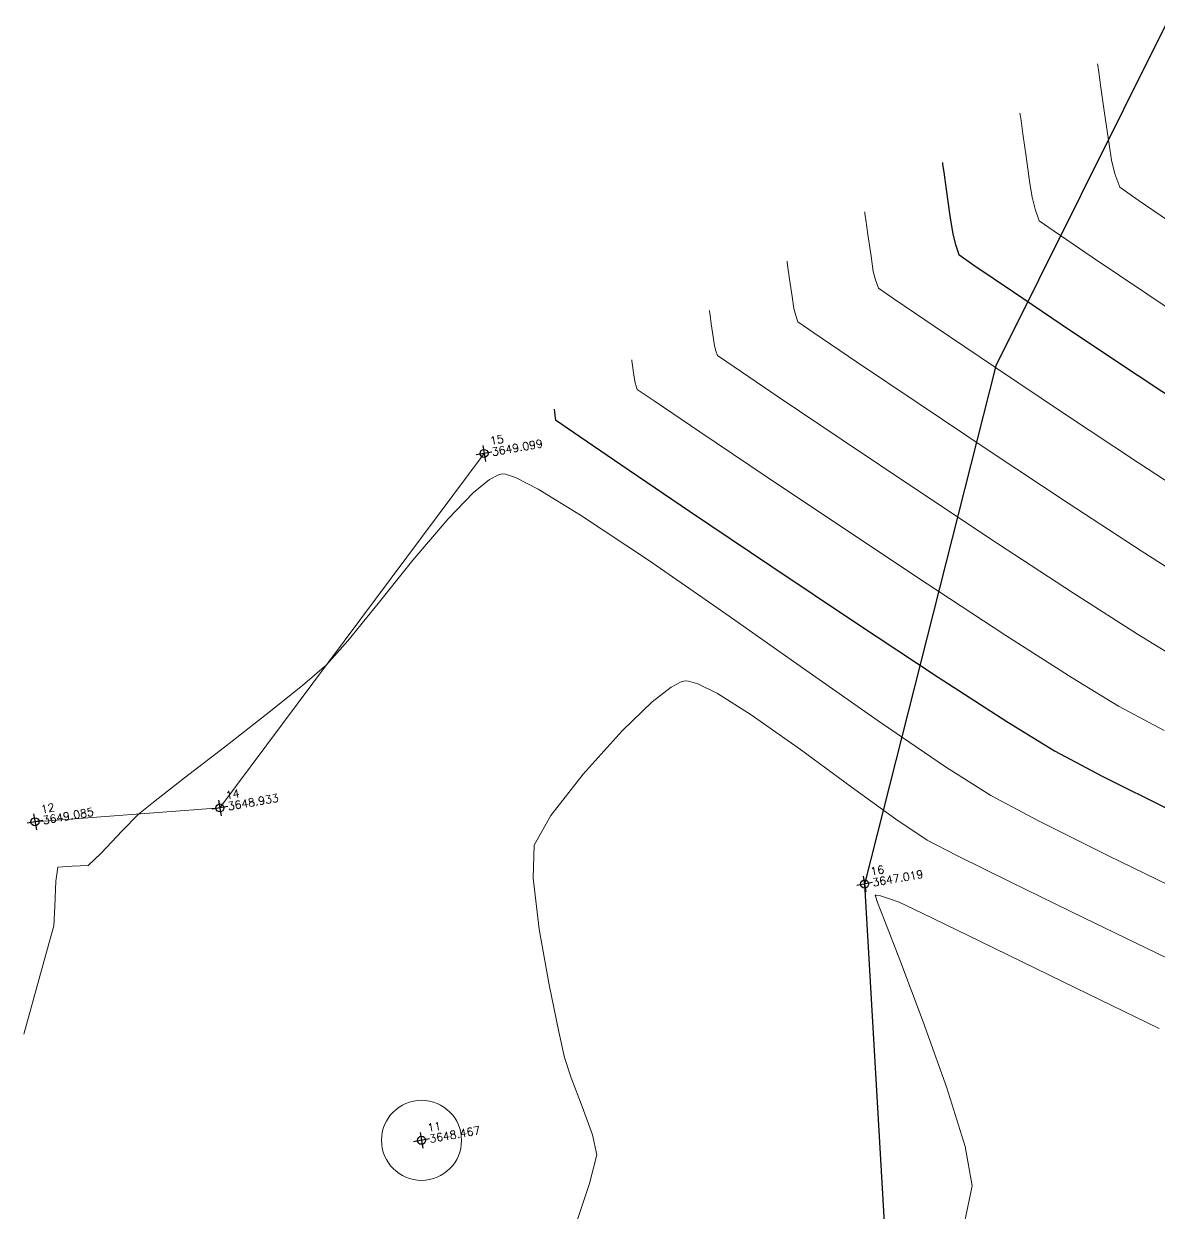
# Model space of a CAD drawing. Header units: millimetres. Extents: x 736950 to 740938, y 8500595 to 8502163.
# Drawn here: x 737664.48 to 737678.67, y 8501345.63 to 8501360.49 of the extents above; entities that cross this region are included whole.
import ezdxf

# ---------------------------------------------------------------- set-up
doc = ezdxf.new("R2010")
doc.units = ezdxf.units.MM
doc.layers.add('carretera', color=40, linetype='Continuous')
for name, color, linetype, lineweight in [('CONT-MJR', 80, 'Continuous', 30), ('CONT-MNR', 96, 'Continuous', 15), ('otros', 4, 'Continuous', 5), ('postes', 10, 'Continuous', 5)]:
    doc.layers.add(name, color=color, linetype=linetype, lineweight=lineweight)
doc.styles.add('5mm', font='arial.ttf', dxfattribs={"height": 3})

msp = doc.modelspace()

# ---------------------------------------------------------------- linework, layer by layer
at = {"linetype": 'Continuous', "extrusion": (0.9849591664230046, 0.172787269436437, 0)}
for points, elevation in [([(8246027.727062787, 0), (8246027.527062787, 0)], 2195500.993162654), ([(8246023.936062787, 0), (8246023.736062788, 0)], 2195496.976162654), ([(8246024.164062788, 0), (8246023.964062789, 0)], 2195494.669162654), ([(8246021.607062788, 0), (8246021.407062788, 0)], 2195504.748162655), ([(8246019.410062786, 0), (8246019.210062787, 0)], 2195498.740162656)]:
    msp.add_lwpolyline(points, dxfattribs=dict(at, elevation=elevation))
at = {"linetype": 'Continuous', "extrusion": (-0.172787269436437, 0.9849591664230046, 0)}
for points, elevation in [([(-2195501.093162654, 0), (-2195500.893162654, 0)], 8246027.627062787), ([(-2195497.076162655, 0), (-2195496.876162655, 0)], 8246023.836062787), ([(-2195494.769162654, 0), (-2195494.569162655, 0)], 8246024.064062788), ([(-2195504.848162655, 0), (-2195504.648162654, 0)], 8246021.507062786), ([(-2195498.840162654, 0), (-2195498.640162655, 0)], 8246019.310062786)]:
    msp.add_lwpolyline(points, dxfattribs=dict(at, elevation=elevation))
at = {"linetype": 'Continuous'}
for centre in [(737670.2307287662, 8501355.119506389), (737666.929184333, 8501350.69143973), (737664.6174880385, 8501350.517390188), (737674.9867085249, 8501349.740372488), (737669.448687484, 8501346.538311284)]:
    msp.add_circle(centre, 0.05, dxfattribs=at)
at = {"layer": 'carretera'}
for p, q in [((737678.7542440363, 8501360.487304518), (737676.6263025561, 8501356.213868659)), ((737676.6263025561, 8501356.213868659), (737674.9867085249, 8501349.740372488)), ((737674.9867085249, 8501349.740372488), (737676.2698655571, 8501327.430527015))]:
    msp.add_line(p, q, dxfattribs=at)
at = {"layer": 'CONT-MJR'}
for points, elevation in [([(737675.9582162896, 8501358.755716307), (737675.9617592621, 8501358.730816564)], 3655), ([(737675.9617592621, 8501358.730816564), (737675.9752773998, 8501358.635094848)], 3655), ([(737675.9752773998, 8501358.635094848), (737676.0063087018, 8501358.4153588)], 3655), ([(737676.0063087018, 8501358.4153588), (737676.0528442132, 8501358.088450085)], 3655), ([(737676.1209750348, 8501357.728058962), (737676.164237271, 8501357.605038252)], 3655), ([(737671.105235851, 8501355.674704688), (737671.1058300246, 8501355.669844497)], 3650), ([(737671.1058300246, 8501355.669844497), (737671.1088711991, 8501355.644328455)], 3650), ([(737671.1088711991, 8501355.644328455), (737671.116062541, 8501355.587757545)], 3650), ([(737671.116062541, 8501355.587757545), (737671.1249525866, 8501355.537513938)], 3650), ([(737674.8863863873, 8501352.997847484), (737675.9048266568, 8501352.32548859)], 3650), ([(737675.9048266568, 8501352.32548859), (737676.7652966002, 8501351.770030914)], 3650), ([(737676.7652966002, 8501351.770030914), (737677.3620727195, 8501351.405064348)], 3650)]:
    msp.add_lwpolyline(points, dxfattribs=dict(at, elevation=elevation))
at = {"layer": 'CONT-MJR', "extrusion": (0.9890507251537334, 0.1475759569607271, 0), "elevation": 1984195.090362954}
msp.add_lwpolyline([(8299411.132747626, 3655.000000000013), (8299410.898938143, 3655.000000000013)], dxfattribs=at)
at = {"layer": 'CONT-MJR', "extrusion": (0.9677324274188428, 0.2519800565958231, 0), "elevation": 2856045.704657721}
msp.add_lwpolyline([(8041160.01326548, 3655.000000000003), (8041159.87981776, 3655.000000000003)], dxfattribs=at)
at = {"layer": 'CONT-MJR', "extrusion": (-0.5721098261796675, -0.820177021617084, 0), "elevation": -7394649.94230069}
msp.add_lwpolyline([(-4258685.182407587, 3655), (-4258684.951361236, 3655)], dxfattribs=at)
at = {"layer": 'CONT-MJR', "extrusion": (0.5615431980932264, 0.8274474223026086, 0), "elevation": 7448663.465821126}
msp.add_lwpolyline([(4163491.066047799, 3655), (4163490.468149863, 3655)], dxfattribs=at)
at = {"layer": 'CONT-MJR', "extrusion": (-0.5581531609490893, -0.8297379399078604, 0), "elevation": -7465635.222095547}
msp.add_lwpolyline([(-4132980.889871094, 3655), (-4132980.030794071, 3655)], dxfattribs=at)
at = {"layer": 'CONT-MJR', "extrusion": (0.5553448687419027, 0.8316201517291648, 0), "elevation": 7479564.961946888}
msp.add_lwpolyline([(4107717.271715845, 3655.000000000013), (4107716.257144467, 3655.000000000013)], dxfattribs=at)
at = {"layer": 'CONT-MJR', "extrusion": (-0.5520234662246462, -0.8338285751503886, 0), "elevation": -7495889.428946096}
msp.add_lwpolyline([(-4077850.72534622, 3655.00000000001), (-4077849.660958734, 3655.00000000001)], dxfattribs=at)
at = {"layer": 'CONT-MJR', "extrusion": (-0.5667538365986063, -0.8238871820223691, 0), "elevation": -7422235.797387517}
msp.add_lwpolyline([(-4210418.082778382, 3650.00000000001), (-4210417.812790651, 3650.00000000001)], dxfattribs=at)
at = {"layer": 'CONT-MJR', "extrusion": (-0.5630396297055517, -0.8264298974389994, 0), "elevation": -7441112.460782639}
msp.add_lwpolyline([(-4176966.331713822, 3650.000000000004), (-4176965.61406482, 3650.000000000004)], dxfattribs=at)
at = {"layer": 'CONT-MJR', "extrusion": (-0.5610401921395857, -0.8277885616532622, 0), "elevation": -7451188.018578147}
msp.add_lwpolyline([(-4158965.437087936, 3650.000000000006), (-4158964.400578979, 3650.000000000006)], dxfattribs=at)
at = {"layer": 'CONT-MJR', "extrusion": (-0.5587863339759158, -0.8293116621402091, 0), "elevation": -7462473.825743838}
msp.add_lwpolyline([(-4138680.003766161, 3650.00000000001), (-4138678.777194205, 3650.00000000001)], dxfattribs=at)
at = {"layer": 'CONT-MJR', "extrusion": (0.5557097821668803, 0.8313763516025932, 0), "elevation": 7477756.989459968}
msp.add_lwpolyline([(4111000.854693682, 3650), (4110999.566844809, 3650)], dxfattribs=at)
at = {"layer": 'CONT-MJR', "extrusion": (0.4701858668433258, 0.8825674198727204, 0), "elevation": 7849861.244935837}
msp.add_lwpolyline([(3346165.273586874, 3650.00000000001), (3346164.602403674, 3650.00000000001)], dxfattribs=at)
at = {"layer": 'CONT-MJR', "extrusion": (0.4478163024891179, 0.8941255835871015, 0), "elevation": 7931619.718147045}
msp.add_lwpolyline([(3147466.879543879, 3650), (3147465.924571539, 3650)], dxfattribs=at)
at = {"layer": 'CONT-MNR'}
for points, elevation in [([(737677.8994084655, 8501359.988120953), (737677.9026435479, 8501359.96537137)], 3657), ([(737677.9026435479, 8501359.96537137), (737677.9141235198, 8501359.883802928)], 3657), ([(737677.9141235198, 8501359.883802928), (737677.9409549704, 8501359.692681095)], 3657), ([(737677.9409549704, 8501359.692681095), (737677.9865152177, 8501359.369414156)], 3657), ([(737676.9288123779, 8501359.371918628), (737676.9316442867, 8501359.352020212)], 3656), ([(737677.9865152177, 8501359.369414156), (737678.0417132324, 8501358.98376529)], 3657), ([(737676.9316442867, 8501359.352020212), (737676.9417155607, 8501359.280576965)], 3656), ([(737676.9417155607, 8501359.280576965), (737676.9652670408, 8501359.113124447)], 3656), ([(737678.0417132324, 8501358.98376529), (737678.0723073852, 8501358.78507533)], 3657), ([(737677.005224798, 8501358.83003701), (737677.0534779116, 8501358.493013002)], 3656), ([(737674.9876202021, 8501358.139513982), (737674.9905768577, 8501358.118770638)], 3654), ([(737674.9905768577, 8501358.118770638), (737675.001898743, 8501358.038845997)], 3654), ([(737675.001898743, 8501358.038845997), (737675.0278887037, 8501357.85537228)], 3654), ([(737677.169746251, 8501358.02624345), (737677.3540607396, 8501357.896113792)], 3656), ([(737675.0278887037, 8501357.85537228), (737675.0667152436, 8501357.583068188)], 3654), ([(737674.0170241143, 8501357.52331166), (737674.0193887047, 8501357.506750502)], 3653), ([(737674.0193887047, 8501357.506750502), (737674.0284757469, 8501357.442796037)], 3653), ([(737674.0284757469, 8501357.442796037), (737674.0493356854, 8501357.295982432)], 3653), ([(737675.1587282899, 8501357.183833059), (737675.3537560978, 8501357.049134698)], 3654), ([(737674.0803809969, 8501357.078607075), (737674.1023903573, 8501356.929325964)], 3653), ([(737678.5142704538, 8501357.111966295), (737679.3234827555, 8501356.571952116)], 3656), ([(737673.0464280263, 8501356.907109337), (737673.0481948041, 8501356.894756144)], 3652), ([(737673.0481948041, 8501356.894756144), (737673.0550084102, 8501356.846944965)], 3652), ([(737674.1256992582, 8501356.844639422), (737674.1532193093, 8501356.762627862)], 3653), ([(737673.070649648, 8501356.737189246), (737673.093841473, 8501356.575066745)], 3652), ([(737673.093841473, 8501356.575066745), (737673.1099111005, 8501356.465388622)], 3652), ([(737674.3541204912, 8501356.624954788), (737674.8868824408, 8501356.264589464)], 3653), ([(737673.1099111005, 8501356.465388622), (737673.1276462822, 8501356.40266598)], 3652), ([(737673.1276462822, 8501356.40266598), (737673.1477103288, 8501356.341422668)], 3652), ([(737672.0758319387, 8501356.290907014), (737672.0777624982, 8501356.2774183)], 3651), ([(737672.0777624982, 8501356.2774183), (737672.0860903965, 8501356.21913778)], 3651), ([(737673.1477103288, 8501356.341422668), (737673.3548293601, 8501356.20031464)], 3652), ([(737672.1033624233, 8501356.098456103), (737672.1174318434, 8501356.00145128)], 3651), ([(737673.3548293601, 8501356.20031464), (737673.906850272, 8501355.827315362)], 3652), ([(737672.1174318434, 8501356.00145128), (737672.1422013482, 8501355.920217471)], 3651), ([(737672.3558827052, 8501355.775214251), (737672.9273242713, 8501355.389364995)], 3651), ([(737676.5694205377, 8501355.13681822), (737677.5299126309, 8501354.49993038)], 3653), ([(737670.300322714, 8501354.793439263), (737670.4105043581, 8501354.85186259)], 3649), ([(737670.4570950875, 8501354.863480331), (737670.4973435682, 8501354.861067226)], 3649), ([(737670.4973435682, 8501354.861067226), (737670.6212635245, 8501354.819400024)], 3649), ([(737670.6212635245, 8501354.819400024), (737670.90511086, 8501354.673619509)], 3649), ([(737674.7356286985, 8501354.177056639), (737675.7685618927, 8501353.49156167)], 3651), ([(737678.4436973842, 8501353.901386445), (737679.2161327715, 8501353.406445455)], 3653), ([(737672.2841047158, 8501353.784886438), (737673.2520548882, 8501353.115233788)], 3649), ([(737668.2617355984, 8501352.478671718), (737668.529283125, 8501352.777142398)], 3649), ([(737672.5691704536, 8501352.198690189), (737672.6940119271, 8501352.264582096)], 3648), ([(737677.5821660775, 8501352.314300476), (737678.1589074014, 8501351.963498382)], 3651), ([(737667.5053841879, 8501351.85848602), (737667.9606053125, 8501352.222482907)], 3649), ([(737678.1589074014, 8501351.963498382), (737678.7317631956, 8501351.65902204)], 3651), ([(737671.4684847853, 8501351.113653691), (737671.9546541708, 8501351.654458731)], 3648), ([(737671.0662949479, 8501350.594478112), (737671.4684847853, 8501351.113653691)], 3648), ([(737665.7074217296, 8501350.40580237), (737665.9102127881, 8501350.61472051)], 3649), ([(737670.8569116006, 8501350.227831723), (737671.0662949479, 8501350.594478112)], 3648), ([(737675.376651997, 8501350.54882021), (737675.7684033556, 8501350.288196282)], 3648), ([(737665.4439729897, 8501350.124898542), (737665.7074217296, 8501350.40580237)], 3649), ([(737670.8421265949, 8501349.81475203), (737670.8569116006, 8501350.227831723)], 3648), ([(737678.0355462685, 8501350.093488427), (737679.0882941446, 8501349.580804488)], 3649), ([(737664.902510189, 8501349.952675616), (737665.0842886531, 8501349.964951051)], 3649), ([(737664.8666231103, 8501349.458579276), (737664.8782094305, 8501349.775367657)], 3649), ([(737675.1201790554, 8501349.6003395), (737675.1316697053, 8501349.602933267)], 3647), ([(737675.1224426173, 8501349.588828491), (737675.1201790554, 8501349.6003395)], 3647), ([(737675.1497599869, 8501349.511516636), (737675.1224426173, 8501349.588828491)], 3647), ([(737675.1837991839, 8501349.593079517), (737675.2988437953, 8501349.556601096)], 3647), ([(737664.8516313316, 8501349.21941745), (737664.8666231103, 8501349.458579276)], 3649), ([(737675.420167855, 8501349.51199583), (737675.706315008, 8501349.374461064)], 3647), ([(737675.706315008, 8501349.374461064), (737676.4357805605, 8501349.020995624)], 3647), ([(737664.7529156976, 8501348.858220227), (737664.8516313316, 8501349.21941745)], 3649), ([(737676.4357805605, 8501349.020995624), (737677.4696388681, 8501348.519207032)], 3647), ([(737664.477450323, 8501347.864222776), (737664.7529156976, 8501348.858220227)], 3649), ([(737671.1632370483, 8501347.892439952), (737671.0424853086, 8501348.482943553)], 3648), ([(737671.4570937648, 8501346.962316219), (737671.3201013994, 8501347.318730712)], 3648), ([(737671.5842763733, 8501346.606806895), (737671.4570937648, 8501346.962316219)], 3648), ([(737676.3328608716, 8501345.969484698), (737676.2421059666, 8501346.460925166)], 3647), ([(737671.3251249138, 8501345.324886564), (737671.5472287519, 8501345.997424968)], 3648)]:
    msp.add_lwpolyline(points, dxfattribs=dict(at, elevation=elevation))
at = {"layer": 'CONT-MNR', "extrusion": (0.9901847783248751, 0.1397644617695012, 0), "elevation": 1918624.383083396}
msp.add_lwpolyline([(8314815.364878989, 3656.00000000001), (8314815.078985444, 3656.00000000001)], dxfattribs=at)
at = {"layer": 'CONT-MNR', "extrusion": (0.9703679149387681, 0.2416321784394373, 0), "elevation": 2770020.975853969}
msp.add_lwpolyline([(8071199.038821295, 3657.000000000013), (8071198.859518703, 3657.000000000013)], dxfattribs=at)
at = {"layer": 'CONT-MNR', "extrusion": (0.9884511593877708, 0.1515397819220143, 0), "elevation": 2017451.750836051}
msp.add_lwpolyline([(8291390.238976858, 3656), (8291390.065093694, 3656)], dxfattribs=at)
at = {"layer": 'CONT-MNR', "extrusion": (0.9395753841359421, 0.3423420767679556, 0), "elevation": 3603476.961132506}
msp.add_lwpolyline([(7735129.024596427, 3657), (7735128.850435623, 3657)], dxfattribs=at)
at = {"layer": 'CONT-MNR', "extrusion": (0.9694443181182221, 0.2453114633854182, 0), "elevation": 2800617.504167582}
msp.add_lwpolyline([(8060632.876755768, 3656), (8060632.720343566, 3656)], dxfattribs=at)
at = {"layer": 'CONT-MNR', "extrusion": (0.5781316704861721, 0.8159434855312395, 0), "elevation": 7363103.159103191}
msp.add_lwpolyline([(4313000.859107133, 3657.000000000003), (4313000.578470457, 3657.000000000003)], dxfattribs=at)
at = {"layer": 'CONT-MNR', "extrusion": (0.9409413322385416, 0.3385696520439457, 0), "elevation": 3572412.767709248}
msp.add_lwpolyline([(7749524.19662209, 3656.00000000001), (7749524.044368587, 3656.00000000001)], dxfattribs=at)
at = {"layer": 'CONT-MNR', "extrusion": (0.5619270279501973, 0.8271868079575848, 0), "elevation": 7446732.856518425}
msp.add_lwpolyline([(4166945.15024268, 3657.000000000003), (4166944.452105706, 3657.000000000003)], dxfattribs=at)
at = {"layer": 'CONT-MNR', "extrusion": (0.5624408163780252, 0.8268375463608438, 0), "elevation": 7444141.756799619}
msp.add_lwpolyline([(4171571.341974474, 3656), (4171570.766341178, 3656)], dxfattribs=at)
at = {"layer": 'CONT-MNR', "extrusion": (0.9891769064148493, 0.1467278017812184, 0), "elevation": 1977076.650752441}
msp.add_lwpolyline([(8301109.153377878, 3654), (8301108.961496241, 3654)], dxfattribs=at)
at = {"layer": 'CONT-MNR', "extrusion": (-0.5582361065973415, -0.8296821375026954, 0), "elevation": -7465222.922056792}
msp.add_lwpolyline([(-4133726.633186805, 3656.000000000004), (-4133725.808467963, 3656.000000000004)], dxfattribs=at)
at = {"layer": 'CONT-MNR', "extrusion": (0.9899547916947913, 0.1413842650386612, 0), "elevation": 1932222.112972299}
msp.add_lwpolyline([(8311663.887763862, 3653.000000000003), (8311663.668182768, 3653.000000000003)], dxfattribs=at)
at = {"layer": 'CONT-MNR', "extrusion": (0.9659667432544666, 0.2586662925979333, 0), "elevation": 2911584.207936584}
msp.add_lwpolyline([(8021216.832481096, 3654.000000000013), (8021216.721891133, 3654.000000000013)], dxfattribs=at)
at = {"layer": 'CONT-MNR', "extrusion": (0.9457357578011297, 0.3249367267889594, 0), "elevation": 3460048.951829489}
msp.add_lwpolyline([(7800339.835570959, 3654.00000000001), (7800339.727079741, 3654.00000000001)], dxfattribs=at)
at = {"layer": 'CONT-MNR', "extrusion": (-0.5608271655255224, -0.8279329021174411, 0), "elevation": -7452261.591351722}
msp.add_lwpolyline([(-4157046.280530836, 3654), (-4157045.660112585, 3654)], dxfattribs=at)
at = {"layer": 'CONT-MNR', "extrusion": (0.9899976130357985, 0.1410841103151638, 0), "elevation": 1929700.930882109}
msp.add_lwpolyline([(8312249.039371727, 3652.00000000001), (8312248.928507097, 3652.00000000001)], dxfattribs=at)
at = {"layer": 'CONT-MNR', "extrusion": (0.9641468586048594, 0.2653692428341713, 0), "elevation": 2967224.81989209}
msp.add_lwpolyline([(8000800.559278578, 3653), (8000800.471442845, 3653)], dxfattribs=at)
at = {"layer": 'CONT-MNR', "extrusion": (-0.565283305297252, -0.8248968327931765, 0), "elevation": -7429737.151500741}
msp.add_lwpolyline([(-4197169.977665425, 3653), (-4197169.734118387, 3653)], dxfattribs=at)
at = {"layer": 'CONT-MNR', "extrusion": (0.5580873728572882, 0.8297821908532685, 0), "elevation": 7465961.975605387}
msp.add_lwpolyline([(4132389.529680314, 3654), (4132388.636211872, 3654)], dxfattribs=at)
at = {"layer": 'CONT-MNR', "extrusion": (-0.5580368485464356, -0.8298161698016993, 0), "elevation": -7466212.662729038}
msp.add_lwpolyline([(-4131935.509070314, 3653.000000000013), (-4131934.581177221, 3653.000000000013)], dxfattribs=at)
at = {"layer": 'CONT-MNR', "extrusion": (0.9899129573846279, 0.1416768746197487, 0), "elevation": 1934676.735478438}
msp.add_lwpolyline([(8311091.601015366, 3651.00000000001), (8311091.479103967, 3651.00000000001)], dxfattribs=at)
at = {"layer": 'CONT-MNR', "extrusion": (-0.5555513462202403, -0.8314822317481467, 0), "elevation": -7478543.861282202}
msp.add_lwpolyline([(-4109574.890029003, 3654), (-4109573.833859269, 3654)], dxfattribs=at)
at = {"layer": 'CONT-MNR', "extrusion": (-0.5615150931080849, -0.8274664949179628, 0), "elevation": -7448801.226963861}
msp.add_lwpolyline([(-4163240.679179909, 3651.000000000013), (-4163240.42094425, 3651.000000000013)], dxfattribs=at)
at = {"layer": 'CONT-MNR', "extrusion": (0.5579999498829512, 0.8298409823156627, 0), "elevation": 7466395.473806778}
msp.add_lwpolyline([(4131604.086089849, 3652), (4131603.12373888, 3652)], dxfattribs=at)
at = {"layer": 'CONT-MNR', "extrusion": (0.5557096354280284, 0.8313764496859699, 0), "elevation": 7477760.428624013}
msp.add_lwpolyline([(4110999.134070532, 3653.000000000013), (4110998.036424085, 3653.000000000013)], dxfattribs=at)
at = {"layer": 'CONT-MNR', "extrusion": (0.5523679895317293, 0.8336003863606803, 0), "elevation": 7494202.756330415}
msp.add_lwpolyline([(4080948.471626677, 3654.00000000001), (4080947.363096498, 3654.00000000001)], dxfattribs=at)
at = {"layer": 'CONT-MNR', "extrusion": (-0.5579752729545034, -0.8298575749918462, 0), "elevation": -7466517.420537214}
msp.add_lwpolyline([(-4131382.627257722, 3651.00000000001), (-4131381.630415649, 3651.00000000001)], dxfattribs=at)
at = {"layer": 'CONT-MNR', "extrusion": (-0.5558250703461483, -0.8312992789451338, 0), "elevation": -7477188.617950893}
msp.add_lwpolyline([(-4112037.95154626, 3652), (-4112036.812544778, 3652)], dxfattribs=at)
at = {"layer": 'CONT-MNR', "extrusion": (-0.5476211321227562, -0.8367264162512087, 0), "elevation": -7517276.591950297}
msp.add_lwpolyline([(-4038286.63834934, 3654.000000000013), (-4038285.587780563, 3654.000000000013)], dxfattribs=at)
at = {"layer": 'CONT-MNR', "extrusion": (0.6311324456226605, -0.7756750840927918, 0), "elevation": -6128721.433597786}
msp.add_lwpolyline([(5937673.054500059, 3649.000000000013), (5937673.31412483, 3649.000000000013)], dxfattribs=at)
at = {"layer": 'CONT-MNR', "extrusion": (0.2419486963757184, -0.9702890436988817, 0), "elevation": -8070293.07518214}
msp.add_lwpolyline([(2772645.241008779, 3649.00000000001), (2772645.289026151, 3649.00000000001)], dxfattribs=at)
at = {"layer": 'CONT-MNR', "extrusion": (-0.5559021984754328, -0.8312477041954346, 0), "elevation": -7476806.149526384}
msp.add_lwpolyline([(-4112732.226844583, 3651.000000000013), (-4112731.046609765, 3651.000000000013)], dxfattribs=at)
at = {"layer": 'CONT-MNR', "extrusion": (0.7177889660507507, -0.6962607271818471, 0), "elevation": -5389667.898819845}
msp.add_lwpolyline([(6615788.812330956, 3649.00000000001), (6615789.26910523, 3649.00000000001)], dxfattribs=at)
at = {"layer": 'CONT-MNR', "extrusion": (0.5216931594524381, 0.853133194396123, 0), "elevation": 7637625.734522847}
msp.add_lwpolyline([(3805767.043616005, 3649), (3805766.420403406, 3649)], dxfattribs=at)
at = {"layer": 'CONT-MNR', "extrusion": (0.5528241852493676, 0.8332979180361444, 0), "elevation": 7491966.07782416}
msp.add_lwpolyline([(4085050.876656256, 3652.000000000006), (4085049.680470106, 3652.000000000006)], dxfattribs=at)
at = {"layer": 'CONT-MNR', "extrusion": (-0.5479348992886717, -0.8365209777055883, 0), "elevation": -7515760.64116376}
msp.add_lwpolyline([(-4041106.093182693, 3653), (-4041105.000819468, 3653)], dxfattribs=at)
at = {"layer": 'CONT-MNR', "extrusion": (0.5538383936179802, 0.832624185184802, 0), "elevation": 7486984.000953868}
msp.add_lwpolyline([(4094173.356952129, 3649.000000000003), (4094172.339313542, 3649.000000000003)], dxfattribs=at)
at = {"layer": 'CONT-MNR', "extrusion": (0.7612721138736404, -0.6484325474853642, 0), "elevation": -4950987.393486449}
msp.add_lwpolyline([(6950172.378581226, 3649.000000000003), (6950173.055289389, 3649.000000000003)], dxfattribs=at)
at = {"layer": 'CONT-MNR', "extrusion": (0.5481634976030596, 0.836371197433042, 0), "elevation": 7514655.033460332}
msp.add_lwpolyline([(4043160.438477066, 3652.000000000003), (4043159.304550847, 3652.000000000003)], dxfattribs=at)
at = {"layer": 'CONT-MNR', "extrusion": (-0.7792524783972905, 0.6267101203201368, 0), "elevation": 4753053.791383218}
msp.add_lwpolyline([(-7087005.156026655, 3649), (-7087005.850052116, 3649)], dxfattribs=at)
at = {"layer": 'CONT-MNR', "extrusion": (0.5483161341609244, 0.8362711384585859, 0), "elevation": 7513916.088509206}
msp.add_lwpolyline([(4044532.32684001, 3651.000000000013), (4044531.151582338, 3651.000000000013)], dxfattribs=at)
at = {"layer": 'CONT-MNR', "extrusion": (-0.5397318585017653, -0.8418369918922728, 0), "elevation": -7554901.852355072}
msp.add_lwpolyline([(-3967446.966900596, 3652.00000000001), (-3967446.014622999, 3652.00000000001)], dxfattribs=at)
at = {"layer": 'CONT-MNR', "extrusion": (0.7784355208424255, -0.6277245732730095, 0), "elevation": -4762280.658473449}
msp.add_lwpolyline([(7080807.639701223, 3649), (7080808.241667073, 3649)], dxfattribs=at)
at = {"layer": 'CONT-MNR', "extrusion": (0.574525843656105, 0.8184864415317096, 0), "elevation": 7382054.606971603}
msp.add_lwpolyline([(4280471.515660622, 3649.000000000006), (4280470.293478946, 3649.000000000006)], dxfattribs=at)
at = {"layer": 'CONT-MNR', "extrusion": (-0.5398840499785275, -0.8417393970694154, 0), "elevation": -7554183.531952154}
msp.add_lwpolyline([(-3968813.221463086, 3651), (-3968812.23449477, 3651)], dxfattribs=at)
at = {"layer": 'CONT-MNR', "extrusion": (-0.5195693450954214, -0.8544282858362747, 0), "elevation": -7647071.434530202}
msp.add_lwpolyline([(-3786749.048043484, 3652.000000000009), (-3786748.396593533, 3652.000000000009)], dxfattribs=at)
at = {"layer": 'CONT-MNR', "extrusion": (0.6479832538918417, -0.7616545822587435, 0), "elevation": -5997097.390244871}
msp.add_lwpolyline([(6070582.057985613, 3649), (6070582.453348938, 3649)], dxfattribs=at)
at = {"layer": 'CONT-MNR', "extrusion": (-0.573485676343317, -0.8192155876379844, 0), "elevation": -7387486.03033682}
msp.add_lwpolyline([(-4271089.592275554, 3649), (-4271088.439371004, 3649)], dxfattribs=at)
at = {"layer": 'CONT-MNR', "extrusion": (0.2493856359211211, -0.9684042568040572, 0), "elevation": -8048780.747714312}
msp.add_lwpolyline([(2834480.51770154, 3648.00000000001), (2834480.568932097, 3648.00000000001)], dxfattribs=at)
at = {"layer": 'CONT-MNR', "extrusion": (-0.02685443420111538, -0.9996393546493345, 0), "elevation": -8518096.08834066}
msp.add_lwpolyline([(509107.7000256977, 3648), (509107.7430716211, 3648)], dxfattribs=at)
at = {"layer": 'CONT-MNR', "extrusion": (-0.283769710333134, -0.9588924608617221, 0), "elevation": -8361211.797769518}
msp.add_lwpolyline([(-1705077.399152266, 3648.000000000003), (-1705077.276574006, 3648.000000000003)], dxfattribs=at)
at = {"layer": 'CONT-MNR', "extrusion": (0.4493323090891153, 0.8933646937329925, 0), "elevation": 7926268.210864723}
msp.add_lwpolyline([(3160921.304886377, 3648.000000000004), (3160921.031581917, 3648.000000000004)], dxfattribs=at)
at = {"layer": 'CONT-MNR', "extrusion": (0.6111952062425592, -0.7914798922689795, 0), "elevation": -6277787.384306356}
msp.add_lwpolyline([(5779838.414981045, 3648.000000000006), (5779838.715995899, 3648.000000000006)], dxfattribs=at)
at = {"layer": 'CONT-MNR', "extrusion": (-0.5334352992921694, -0.8458408724275942, 0), "elevation": -7584291.989494534}
msp.add_lwpolyline([(-3910967.212410577, 3648), (-3910966.713690576, 3648)], dxfattribs=at)
at = {"layer": 'CONT-MNR', "extrusion": (0.6915664846386032, -0.7223128112698851, 0), "elevation": -5630486.012629305}
msp.add_lwpolyline([(6412079.781711802, 3648), (6412080.302634417, 3648)], dxfattribs=at)
at = {"layer": 'CONT-MNR', "extrusion": (-0.6159008436589248, 0.7878236800072873, 0), "elevation": 6243236.267283349}
msp.add_lwpolyline([(-5817141.049305247, 3649), (-5817141.710596473, 3649)], dxfattribs=at)
at = {"layer": 'CONT-MNR', "extrusion": (0.5750200654030002, 0.8181393062210918, 0), "elevation": 7379467.211188118}
msp.add_lwpolyline([(4284928.155349408, 3648), (4284927.401223555, 3648)], dxfattribs=at)
at = {"layer": 'CONT-MNR', "extrusion": (0.5640037490892963, 0.8257722270779141, 0), "elevation": 7436231.745972116}
msp.add_lwpolyline([(4185642.570209131, 3649), (4185641.60097708, 3649)], dxfattribs=at)
at = {"layer": 'CONT-MNR', "extrusion": (-0.6123736459607805, 0.7905684775733856, 0), "elevation": 6269172.653344523}
msp.add_lwpolyline([(-5789179.218134308, 3649.000000000003), (-5789179.848578847, 3649.000000000003)], dxfattribs=at)
at = {"layer": 'CONT-MNR', "extrusion": (0.5915506819892724, 0.8062678157027147, 0), "elevation": 7290737.707578488}
msp.add_lwpolyline([(4434217.274113898, 3648), (4434216.489910259, 3648)], dxfattribs=at)
at = {"layer": 'CONT-MNR', "extrusion": (-0.5338501931999978, -0.8455790744929329, 0), "elevation": -7582373.157704812}
msp.add_lwpolyline([(-3914684.596356514, 3649), (-3914683.924625453, 3649)], dxfattribs=at)
at = {"layer": 'CONT-MNR', "extrusion": (-0.6125872117295909, 0.7904030035528493, 0), "elevation": 6267608.360293588}
msp.add_lwpolyline([(-5790872.26080588, 3649.000000000003), (-5790872.751071214, 3649.000000000003)], dxfattribs=at)
at = {"layer": 'CONT-MNR', "extrusion": (0.5891077042244447, 0.8080545234224012, 0), "elevation": 7304125.013776049}
msp.add_lwpolyline([(4412129.86926156, 3648.000000000004), (4412129.179701729, 3648.000000000004)], dxfattribs=at)
at = {"layer": 'CONT-MNR', "extrusion": (-0.6233234775665504, 0.7819640927269884, 0), "elevation": 6187946.43995782}
msp.add_lwpolyline([(-5875919.683395288, 3649), (-5875919.924165601, 3649)], dxfattribs=at)
at = {"layer": 'CONT-MNR', "extrusion": (-0.4686080809727277, -0.8834061729731447, 0), "elevation": -7855827.01613845}
msp.add_lwpolyline([(-3332133.6745264, 3649.00000000001), (-3332133.000300157, 3649.00000000001)], dxfattribs=at)
at = {"layer": 'CONT-MNR', "extrusion": (-0.4470890098563105, -0.8944894729764592, 0), "elevation": -7934175.907217971}
msp.add_lwpolyline([(-3141015.936365474, 3649.000000000006), (-3141014.958497505, 3649.000000000006)], dxfattribs=at)
at = {"layer": 'CONT-MNR', "extrusion": (-0.4601367774787846, -0.8878480421848322, 0), "elevation": -7887338.960199834}
msp.add_lwpolyline([(-3256839.939084864, 3648), (-3256839.521115853, 3648)], dxfattribs=at)
at = {"layer": 'CONT-MNR', "extrusion": (-0.6908412570247938, 0.7230064713350792, 0), "elevation": 5636921.432808879}
msp.add_lwpolyline([(-6406420.072301604, 3649), (-6406420.296365534, 3649)], dxfattribs=at)
at = {"layer": 'CONT-MNR', "extrusion": (0.4435649247525834, 0.896242242660563, 0), "elevation": 7946476.336875606}
msp.add_lwpolyline([(3109764.197952069, 3648.000000000009), (3109763.436311117, 3648.000000000009)], dxfattribs=at)
at = {"layer": 'CONT-MNR', "extrusion": (0.9907383795939635, -0.1357846206296121, 0), "elevation": -423519.6479673459}
msp.add_lwpolyline([(8522777.04644872, 3649.00000000001), (8522777.225414192, 3649.00000000001)], dxfattribs=at)
at = {"layer": 'CONT-MNR', "extrusion": (0.02606745061870808, -0.999660186272436, 0), "elevation": -8479232.041372307}
msp.add_lwpolyline([(959022.9359703856, 3649.000000000013), (959023.1337222521, 3649.000000000013)], dxfattribs=at)
at = {"layer": 'CONT-MNR', "extrusion": (0.9926480813647574, 0.1210363026652173, 0), "elevation": 1761219.495356905}
msp.add_lwpolyline([(8349562.99026279, 3648), (8349563.631309296, 3648)], dxfattribs=at)
at = {"layer": 'CONT-MNR', "extrusion": (-0.4382293795432493, -0.8988631769658489, 0), "elevation": -7964821.90806343}
msp.add_lwpolyline([(-3062470.69784747, 3648.000000000013), (-3062469.689971027, 3648.000000000013)], dxfattribs=at)
at = {"layer": 'CONT-MNR', "extrusion": (-0.1857354676821562, -0.9825997842686974, 0), "elevation": -8490436.72141317}
msp.add_lwpolyline([(-854162.7191912854, 3647.000000000003), (-854162.666138681, 3647.000000000003)], dxfattribs=at)
at = {"layer": 'CONT-MNR', "extrusion": (-0.3450713211097047, -0.9385764664360614, 0), "elevation": -8233717.216694458}
msp.add_lwpolyline([(-2241207.247345768, 3647), (-2241207.118081862, 3647)], dxfattribs=at)
at = {"layer": 'CONT-MNR', "extrusion": (0.9338384743230744, 0.3576949872083096, 0), "elevation": 3729759.541173226}
msp.add_lwpolyline([(7675024.303557918, 3647.000000000003), (7675024.554264629, 3647.000000000003)], dxfattribs=at)
at = {"layer": 'CONT-MNR', "extrusion": (0.9324755900118464, 0.3612329913394664, 0), "elevation": 3758831.984026454}
msp.add_lwpolyline([(7660827.531440695, 3647.000000000003), (7660828.049958907, 3647.000000000003)], dxfattribs=at)
at = {"layer": 'CONT-MNR', "extrusion": (-0.4356360562982375, -0.9001228951942722, 0), "elevation": -7973618.175963937}
msp.add_lwpolyline([(-3039493.677094226, 3648), (-3039492.520499212, 3648)], dxfattribs=at)
at = {"layer": 'CONT-MNR', "extrusion": (0.9847743605727816, 0.1738374492405742, 0), "elevation": 2204292.264556658}
msp.add_lwpolyline([(8243675.163892843, 3648), (8243675.870120496, 3648)], dxfattribs=at)
at = {"layer": 'CONT-MNR', "extrusion": (0.9351431510460259, 0.3542700764271656, 0), "elevation": 3701605.609959044}
msp.add_lwpolyline([(7688640.941424485, 3647.000000000003), (7688641.769450544, 3647.000000000003)], dxfattribs=at)
at = {"layer": 'CONT-MNR', "extrusion": (-0.4368886319428749, -0.8995156048002076, 0), "elevation": -7969378.555397471}
msp.add_lwpolyline([(-3050590.128976253, 3647.00000000001), (-3050588.79567485, 3647.00000000001)], dxfattribs=at)
at = {"layer": 'CONT-MNR', "extrusion": (0.9418837189835578, 0.3359390717283457, 0), "elevation": 3550739.712773147}
msp.add_lwpolyline([(7759466.314938403, 3647.000000000011), (7759467.192402114, 3647.000000000011)], dxfattribs=at)
at = {"layer": 'CONT-MNR', "extrusion": (0.9761149336178122, 0.2172547729470956, 0), "elevation": 2567010.244651218}
msp.add_lwpolyline([(8138029.723327556, 3648), (8138030.052612265, 3648)], dxfattribs=at)
at = {"layer": 'CONT-MNR', "extrusion": (0.9472896284716891, 0.3203784633678881, 0), "elevation": 3422436.981284736}
msp.add_lwpolyline([(7816904.139064553, 3648.000000000003), (7816904.405392308, 3648.000000000003)], dxfattribs=at)
at = {"layer": 'CONT-MNR', "extrusion": (0.9550575828010639, 0.2964203325249287, 0), "elevation": 3224495.233532562}
msp.add_lwpolyline([(7900613.164544781, 3647.000000000011), (7900613.931173574, 3647.000000000011)], dxfattribs=at)
at = {"layer": 'CONT-MNR', "extrusion": (0.9758251103170549, 0.2185528633413619, 0), "elevation": 2577832.09827927}
msp.add_lwpolyline([(8134606.997724805, 3648.000000000013), (8134607.253481712, 3648.000000000013)], dxfattribs=at)
at = {"layer": 'CONT-MNR', "extrusion": (0.9682184595709841, -0.2501060066171756, 0), "elevation": -1412010.489159703}
msp.add_lwpolyline([(8415656.21077925, 3648.000000000003), (8415656.58239778, 3648.000000000003)], dxfattribs=at)
at = {"layer": 'CONT-MNR', "extrusion": (0.9785384363234164, -0.2060643798372811, 0), "elevation": -1029979.939713565}
msp.add_lwpolyline([(8470902.141666798, 3647.00000000001), (8470902.607675554, 3647.00000000001)], dxfattribs=at)
at = {"layer": 'otros'}
for p, q in [((737666.929184333, 8501350.69143973), (737670.2307287662, 8501355.119506389)), ((737664.6174880385, 8501350.517390188), (737666.929184333, 8501350.69143973))]:
    msp.add_line(p, q, dxfattribs=at)
at = {"layer": 'postes'}
msp.add_circle((737669.448687484, 8501346.538311284), 0.5, dxfattribs=at)

# ---------------------------------------------------------------- texts
at = {"color": 2, "char_height": 0.1, "attachment_point": 1, "rotation": 9.94991650582834, "style": '5mm'}
for s, insert, width in [('\\Ftxt.shx;\\W1.0000000000;\\T1.0000000000;\\o\\l15', (737670.2963951017, 8501355.323927358), 0.2666666666666667), ('\\Ftxt.shx;\\W1.0000000000;\\T1.0000000000;\\o\\l14', (737666.9948506685, 8501350.895860698), 0.2666666666666667), ('\\Ftxt.shx;\\W1.0000000000;\\T1.0000000000;\\o\\l12', (737664.683154374, 8501350.721811157), 0.2666666666666667), ('\\Ftxt.shx;\\W1.0000000000;\\T1.0000000000;\\o\\l16', (737675.0523748604, 8501349.944793457), 0.2666666666666667), ('\\Ftxt.shx;\\W1.0000000000;\\T1.0000000000;\\o\\l11', (737669.5143538195, 8501346.742732253), 0.2333333333333333)]:
    msp.add_mtext(s, dxfattribs=dict(at, insert=insert, width=width))
at = {"color": 1, "char_height": 0.1, "attachment_point": 1, "rotation": 9.94991650582834, "style": '5mm'}
for s, insert, width in [('\\Ftxt.shx;\\W1.0000000000;\\T1.0000000000;\\o\\l3649.099', (737670.3205853194, 8501355.186033074), 0.8166666666666668), ('\\Ftxt.shx;\\W1.0000000000;\\T1.0000000000;\\o\\l3648.933', (737667.0190408863, 8501350.757966414), 0.8333333333333334), ('\\Ftxt.shx;\\W1.0000000000;\\T1.0000000000;\\o\\l3649.085', (737664.7073445919, 8501350.583916873), 0.8166666666666668), ('\\Ftxt.shx;\\W1.0000000000;\\T1.0000000000;\\o\\l3647.019', (737675.0765650782, 8501349.806899173), 0.7833333333333333), ('\\Ftxt.shx;\\W1.0000000000;\\T1.0000000000;\\o\\l3648.467', (737669.5385440374, 8501346.604837969), 0.8333333333333334)]:
    msp.add_mtext(s, dxfattribs=dict(at, insert=insert, width=width))

doc.saveas('drawing.dxf')
